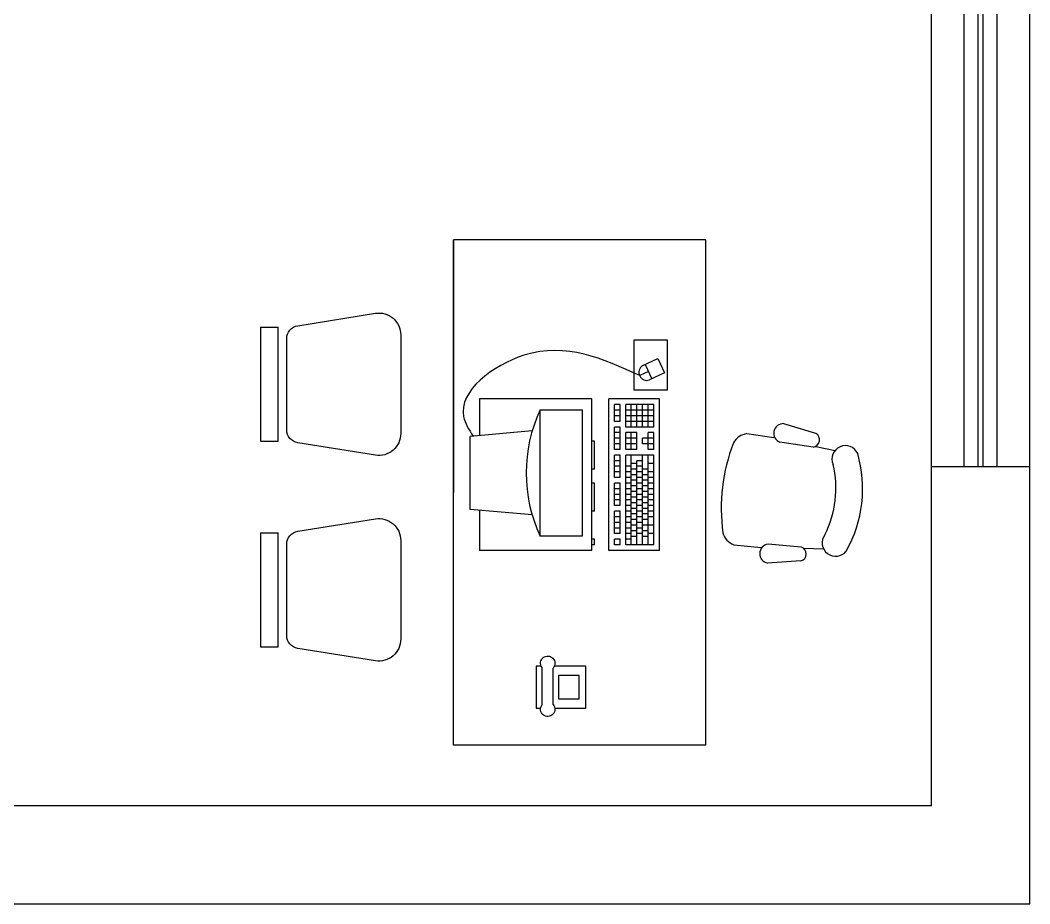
# Model space of a CAD drawing. Extents: x -211487 to 129179, y -113885 to 115281.
# Drawn here: x -3375 to 225, y -110915 to -107765 of the extents above; entities that cross this region are included whole.
import ezdxf

# ---------------------------------------------------------------- set-up
doc = ezdxf.new("R2010")
doc.units = 0
doc.layers.get('0').update_dxf_attribs({"linetype": 'CONTINUOUS'})
doc.layers.add('BLD-STRUCT', color=7, linetype='CONTINUOUS')
doc.layers.add('DOOR', color=7, linetype='CONTINUOUS')

# ---------------------------------------------------------------- blocks, each defined once
blk = doc.blocks.new('COMPUTER')
for p, q in [((180.5788, 126.4742), (180.5983, 126.6957)), ((180.5983, 126.6957), (180.8583, 126.6957)), ((180.8778, 126.4742), (180.8583, 126.6957)), ((180.452, 126.2616), (180.452, 126.6616)), ((180.5953, 126.6616), (180.452, 126.6616)), ((180.992, 126.6616), (180.8613, 126.6616)), ((180.992, 126.2616), (180.992, 126.6616)), ((180.5033, 126.2957), (180.5033, 126.4457)), ((180.5033, 126.4457), (180.9533, 126.4457)), ((180.9533, 126.4457), (180.9533, 126.2957)), ((180.9533, 126.2957), (180.5033, 126.2957)), ((180.452, 126.2616), (180.992, 126.2616)), ((180.472, 126.2516), (180.472, 126.2616)), ((180.472, 126.2516), (180.492, 126.2516)), ((180.492, 126.2516), (180.492, 126.2616)), ((180.592, 126.2516), (180.592, 126.2616)), ((180.592, 126.2516), (180.692, 126.2516)), ((180.692, 126.2516), (180.692, 126.2616)), ((180.742, 126.2516), (180.742, 126.2616)), ((180.742, 126.2516), (180.842, 126.2516)), ((180.842, 126.2516), (180.842, 126.2616)), ((180.452, 126.0206), (180.452, 126.2006)), ((180.452, 126.2006), (180.992, 126.2006)), ((180.472, 126.1606), (180.472, 126.1806)), ((180.472, 126.1806), (180.492, 126.1806)), ((180.492, 126.1606), (180.492, 126.1806)), ((180.512, 126.1806), (180.592, 126.1806)), ((180.512, 126.1606), (180.512, 126.1806)), ((180.532, 126.1606), (180.532, 126.1806)), ((180.552, 126.1606), (180.552, 126.1806)), ((180.572, 126.1606), (180.572, 126.1806)), ((180.592, 126.1606), (180.592, 126.1806)), ((180.612, 126.1806), (180.692, 126.1806)), ((180.612, 126.1606), (180.612, 126.1806)), ((180.632, 126.1606), (180.632, 126.1806)), ((180.652, 126.1606), (180.652, 126.1806)), ((180.672, 126.1606), (180.672, 126.1806)), ((180.692, 126.1606), (180.692, 126.1806)), ((180.712, 126.1806), (180.792, 126.1806)), ((180.712, 126.1606), (180.712, 126.1806)), ((180.732, 126.1606), (180.732, 126.1806)), ((180.752, 126.1606), (180.752, 126.1806)), ((180.772, 126.1606), (180.772, 126.1806)), ((180.792, 126.1606), (180.792, 126.1806)), ((180.812, 126.1806), (180.892, 126.1806)), ((180.812, 126.1606), (180.812, 126.1806)), ((180.832, 126.1606), (180.832, 126.1806)), ((180.852, 126.1606), (180.852, 126.1806)), ((180.872, 126.1606), (180.872, 126.1806)), ((180.892, 126.1606), (180.892, 126.1806)), ((180.912, 126.1806), (180.972, 126.1806)), ((180.912, 126.1606), (180.912, 126.1806)), ((180.932, 126.1606), (180.932, 126.1806)), ((180.952, 126.1606), (180.952, 126.1806)), ((180.972, 126.1606), (180.972, 126.1806)), ((180.992, 126.0206), (180.992, 126.2006)), ((180.472, 126.1606), (180.492, 126.1606)), ((180.512, 126.1606), (180.592, 126.1606)), ((180.612, 126.1606), (180.692, 126.1606)), ((180.712, 126.1606), (180.792, 126.1606)), ((180.812, 126.1606), (180.892, 126.1606)), ((180.912, 126.1606), (180.972, 126.1606)), ((180.472, 126.1206), (180.472, 126.1406)), ((180.472, 126.1406), (180.792, 126.1406)), ((180.472, 126.0406), (180.472, 126.1206)), ((180.472, 126.1206), (180.792, 126.1206)), ((180.492, 126.1206), (180.492, 126.1406)), ((180.502, 126.1006), (180.502, 126.1206)), ((180.512, 126.1206), (180.512, 126.1406)), ((180.522, 126.1006), (180.522, 126.1206)), ((180.532, 126.1206), (180.532, 126.1406)), ((180.542, 126.1006), (180.542, 126.1206)), ((180.552, 126.1206), (180.552, 126.1406)), ((180.562, 126.1006), (180.562, 126.1206)), ((180.572, 126.1206), (180.572, 126.1406)), ((180.582, 126.1006), (180.582, 126.1206)), ((180.592, 126.1206), (180.592, 126.1406)), ((180.602, 126.1006), (180.602, 126.1206)), ((180.612, 126.1206), (180.612, 126.1406)), ((180.622, 126.1006), (180.622, 126.1206)), ((180.632, 126.1206), (180.632, 126.1406)), ((180.642, 126.1006), (180.642, 126.1206)), ((180.652, 126.1206), (180.652, 126.1406)), ((180.662, 126.1006), (180.662, 126.1206)), ((180.672, 126.1206), (180.672, 126.1406)), ((180.682, 126.1006), (180.682, 126.1206)), ((180.692, 126.1206), (180.692, 126.1406)), ((180.702, 126.1006), (180.702, 126.1206)), ((180.712, 126.1206), (180.712, 126.1406)), ((180.722, 126.1006), (180.722, 126.1206)), ((180.732, 126.1206), (180.732, 126.1406)), ((180.742, 126.1006), (180.742, 126.1206)), ((180.752, 126.1206), (180.752, 126.1406)), ((180.762, 126.1006), (180.762, 126.1206)), ((180.792, 126.1206), (180.792, 126.1406)), ((180.792, 126.0606), (180.792, 126.1206)), ((180.812, 126.1406), (180.872, 126.1406)), ((180.812, 126.1206), (180.812, 126.1406)), ((180.812, 126.1006), (180.812, 126.1206)), ((180.812, 126.1206), (180.872, 126.1206)), ((180.832, 126.1206), (180.832, 126.1406)), ((180.832, 126.1006), (180.832, 126.1206)), ((180.852, 126.1206), (180.852, 126.1406)), ((180.852, 126.1006), (180.852, 126.1206)), ((180.872, 126.1206), (180.872, 126.1406)), ((180.872, 126.1006), (180.872, 126.1206)), ((180.892, 126.1406), (180.972, 126.1406)), ((180.892, 126.0406), (180.892, 126.1406)), ((180.892, 126.1206), (180.972, 126.1206)), ((180.912, 126.0406), (180.912, 126.1406)), ((180.932, 126.0406), (180.932, 126.1406)), ((180.952, 126.0406), (180.952, 126.1406)), ((180.972, 126.0406), (180.972, 126.1406)), ((180.472, 126.1006), (180.772, 126.1006)), ((180.472, 126.0806), (180.792, 126.0806)), ((180.502, 126.0606), (180.502, 126.0806)), ((180.512, 126.0806), (180.512, 126.1006)), ((180.522, 126.0606), (180.522, 126.0806)), ((180.532, 126.0806), (180.532, 126.1006)), ((180.542, 126.0606), (180.542, 126.0806)), ((180.552, 126.0806), (180.552, 126.1006)), ((180.562, 126.0606), (180.562, 126.0806)), ((180.572, 126.0806), (180.572, 126.1006)), ((180.582, 126.0606), (180.582, 126.0806)), ((180.592, 126.0806), (180.592, 126.1006)), ((180.602, 126.0606), (180.602, 126.0806)), ((180.612, 126.0806), (180.612, 126.1006)), ((180.622, 126.0606), (180.622, 126.0806)), ((180.632, 126.0806), (180.632, 126.1006)), ((180.642, 126.0606), (180.642, 126.0806)), ((180.652, 126.0806), (180.652, 126.1006)), ((180.662, 126.0606), (180.662, 126.0806)), ((180.672, 126.0806), (180.672, 126.1006)), ((180.682, 126.0606), (180.682, 126.0806)), ((180.692, 126.0806), (180.692, 126.1006)), ((180.702, 126.0606), (180.702, 126.0806)), ((180.712, 126.0806), (180.712, 126.1006)), ((180.722, 126.0606), (180.722, 126.0806)), ((180.732, 126.0806), (180.732, 126.1006)), ((180.742, 126.0606), (180.742, 126.0806)), ((180.752, 126.0806), (180.752, 126.1006)), ((180.772, 126.0806), (180.772, 126.1006)), ((180.812, 126.1006), (180.872, 126.1006)), ((180.832, 126.0806), (180.852, 126.0806)), ((180.832, 126.0406), (180.832, 126.0806)), ((180.852, 126.0406), (180.852, 126.0806)), ((180.892, 126.1006), (180.972, 126.1006)), ((180.892, 126.0806), (180.972, 126.0806)), ((181.1151, 126.0713), (181.0638, 126.0473)), ((181.0894, 126.0593), (181.075, 126.0902)), ((181.1109, 126.0801), (181.1362, 126.026)), ((180.472, 126.0606), (180.792, 126.0606)), ((180.472, 126.0406), (180.792, 126.0406)), ((180.512, 126.0406), (180.512, 126.0606)), ((180.542, 126.0406), (180.542, 126.0606)), ((180.572, 126.0406), (180.572, 126.0606)), ((180.592, 126.0406), (180.592, 126.0606)), ((180.612, 126.0406), (180.612, 126.0606)), ((180.632, 126.0406), (180.632, 126.0606)), ((180.652, 126.0406), (180.652, 126.0606)), ((180.672, 126.0406), (180.672, 126.0606)), ((180.692, 126.0406), (180.692, 126.0606)), ((180.712, 126.0406), (180.712, 126.0606)), ((180.732, 126.0406), (180.732, 126.0606)), ((180.762, 126.0406), (180.762, 126.0606)), ((180.792, 126.0406), (180.792, 126.0606)), ((180.812, 126.0606), (180.872, 126.0606)), ((180.812, 126.0406), (180.812, 126.0606)), ((180.812, 126.0406), (180.872, 126.0406)), ((180.872, 126.0406), (180.872, 126.0606)), ((180.892, 126.0606), (180.972, 126.0606)), ((180.892, 126.0406), (180.972, 126.0406)), ((181.085, 126.002), (181.0597, 126.0562)), ((180.452, 126.0206), (180.992, 126.0206)), ((181.1362, 126.026), (181.085, 126.002))]:
    blk.add_line(p, q)
blk.add_lwpolyline([(181.0231, 126.1103), (181.2022, 126.1103), (181.2022, 125.9922), (181.0231, 125.9922)], close=True)
for centre, radius, start, end in [((180.7283, 125.9644), 0.5312, 64.9424, 115.0576), ((181.0868, 126.065), 0.0285, 32.1079, 198.0088)]:
    blk.add_arc(centre, radius, start, end)
blk.add_open_spline([(181.075, 126.0902), (181.1352, 126.2208), (181.2393, 126.4468), (180.9963, 126.7684), (180.8825, 126.6998), (180.8593, 126.6843)], degree=3, knots=[0, 0, 0, 0, 0.4194754, 0.7261337, 0.8047403, 0.8047403, 0.8047403, 0.8047403])
blk = doc.blocks.new('SWIVEL-CHAIR')
for p, q in [((-0.3082, 0.2287), (-0.1909, 0.2501)), ((-0.3134, 0.1828), (-0.3833, 0.1761)), ((-0.3039, 0.1796), (-0.1847, 0.1831)), ((-0.064, 0.1995), (-0.1614, 0.1972)), ((-0.3134, -0.1828), (-0.3833, -0.1761)), ((-0.3039, -0.1796), (-0.1847, -0.1831)), ((-0.064, -0.1995), (-0.1614, -0.1972)), ((-0.3082, -0.2287), (-0.1909, -0.2501))]:
    blk.add_line(p, q)
for centre, radius, start, end in [((-0.2985, 0.2048), 0.0258, 112.2235, 257.7173), ((-0.193, 0.2161), 0.0341, 284.0068, 86.4868), ((-0.4237, 0.1502), 0.048, 330.3175, 148.735), ((-0.0803, 0.1365), 0.0651, 22.4327, 75.4917), ((-0.047, 0), 0.453, 157.2611, 202.7389), ((-0.6558, 0), 0.6558, 345.758, 14.242), ((-0.0401, 0), 0.3645, 159.7134, 200.2866), ((-0.4237, -0.1502), 0.048, 211.265, 29.6825), ((-0.2985, -0.2048), 0.0258, 102.2827, 247.7765), ((-0.0803, -0.1365), 0.0651, 284.5083, 337.5673), ((-0.193, -0.2161), 0.0341, 273.5132, 75.9932)]:
    blk.add_arc(centre, radius, start, end)
blk = doc.blocks.new('PHONE2')
for p, q in [((731.4647, 499.332), (731.6146, 499.332)), ((731.4647, 499.3142), (731.4647, 499.332)), ((731.4687, 499.312), (731.6036, 499.312)), ((731.6146, 499.332), (731.6146, 499.3157)), ((731.4713, 499.272), (731.601, 499.272)), ((731.4647, 499.1547), (731.4647, 499.2676)), ((731.6146, 499.2661), (731.6146, 499.1547)), ((731.6146, 499.1547), (731.4647, 499.1547))]:
    blk.add_line(p, q)
blk.add_lwpolyline([(731.4985, 499.2521), (731.5806, 499.2521), (731.5806, 499.179), (731.4985, 499.179)], close=True)
for centre, start, end in [((731.4541, 499.2909), 55.297, 312.206), ((731.6182, 499.2909), 227.794, 124.703)]:
    blk.add_arc(centre, 0.0256, start, end)
blk = doc.blocks.new('SECRETRY')
for p, q in [((-0.0905, 0.253), (-0.3668, 0.2087)), ((-0.5, 0.2031), (-0.4375, 0.2031)), ((-0.5, -0.2031), (-0.5, 0.2031)), ((-0.4375, 0.2031), (-0.4375, -0.2031)), ((-0.4062, 0.1624), (-0.4062, -0.1624)), ((0, -0.1759), (0, 0.1759)), ((-0.5, -0.2031), (-0.4375, -0.2031)), ((-0.3668, -0.2087), (-0.0905, -0.253))]:
    blk.add_line(p, q)
for centre, radius, start, end in [((-0.0781, 0.1759), 0.0781, 0, 99.1102), ((-0.3594, 0.1624), 0.0469, 99.1102, 180), ((-0.3594, -0.1624), 0.0469, 180, 260.8898), ((-0.0781, -0.1759), 0.0781, 260.8898, 0)]:
    blk.add_arc(centre, radius, start, end)

msp = doc.modelspace()

# ---------------------------------------------------------------- linework, layer by layer
for p, q in [((-1829.8, -108548.8), (-1829.8, -109448.8)), ((-1829.8, -110348.8), (-1829.8, -108548.8)), ((-929.8, -108548.8), (-1829.8, -108548.8)), ((-1829.8, -110348.8), (-1829.8, -108548.8)), ((-929.8, -110348.8), (-929.8, -108548.8)), ((-1829.8, -110348.8), (-1829.8, -109448.8)), ((-929.8, -110348.8), (-1829.8, -110348.8))]:
    msp.add_line(p, q)
at = {"layer": 'BLD-STRUCT'}
for p, q in [((225.2, -110914.7), (225.2, -88114.7)), ((-124.8, -110564.7), (-124.8, -89614.7)), ((-124.8, -109356.3), (225.2, -109356.3)), ((-5724.8, -110564.7), (-124.8, -110564.7)), ((-6074.8, -110914.7), (225.2, -110914.7))]:
    msp.add_line(p, q, dxfattribs=at)
at = {"layer": 'DOOR'}
for p, q in [((-8.8, -109356.3), (-8.8, -106956.3)), ((41.2, -109356.3), (41.2, -106956.3)), ((59.2, -109356.3), (59.2, -106956.3)), ((109.2, -109356.3), (109.2, -106956.3))]:
    msp.add_line(p, q, dxfattribs=at)

# ---------------------------------------------------------------- block references
for name, p, xscale, yscale, zscale, rotation in [('SECRETRY', (-2017.9, -109063), -1000, 1000, 1000, 180), ('COMPUTER', (124924.9, -290107.4), 1000, 1000, 1000, 89.99999999999999), ('SWIVEL-CHAIR', (-870.5, -109429.7), 999.999999999999, 999.999999999999, 999.999999999999, 173.3231267919618), ('SECRETRY', (-2017.9, -109795.8), -1000, 1000, 1000, 180), ('PHONE2', (497797, 621396.9), -1000, 1000, 1000, 90)]:
    msp.add_blockref(name, p, dxfattribs=dict(xscale=xscale, yscale=yscale, zscale=zscale, rotation=rotation))

doc.saveas('drawing.dxf')
